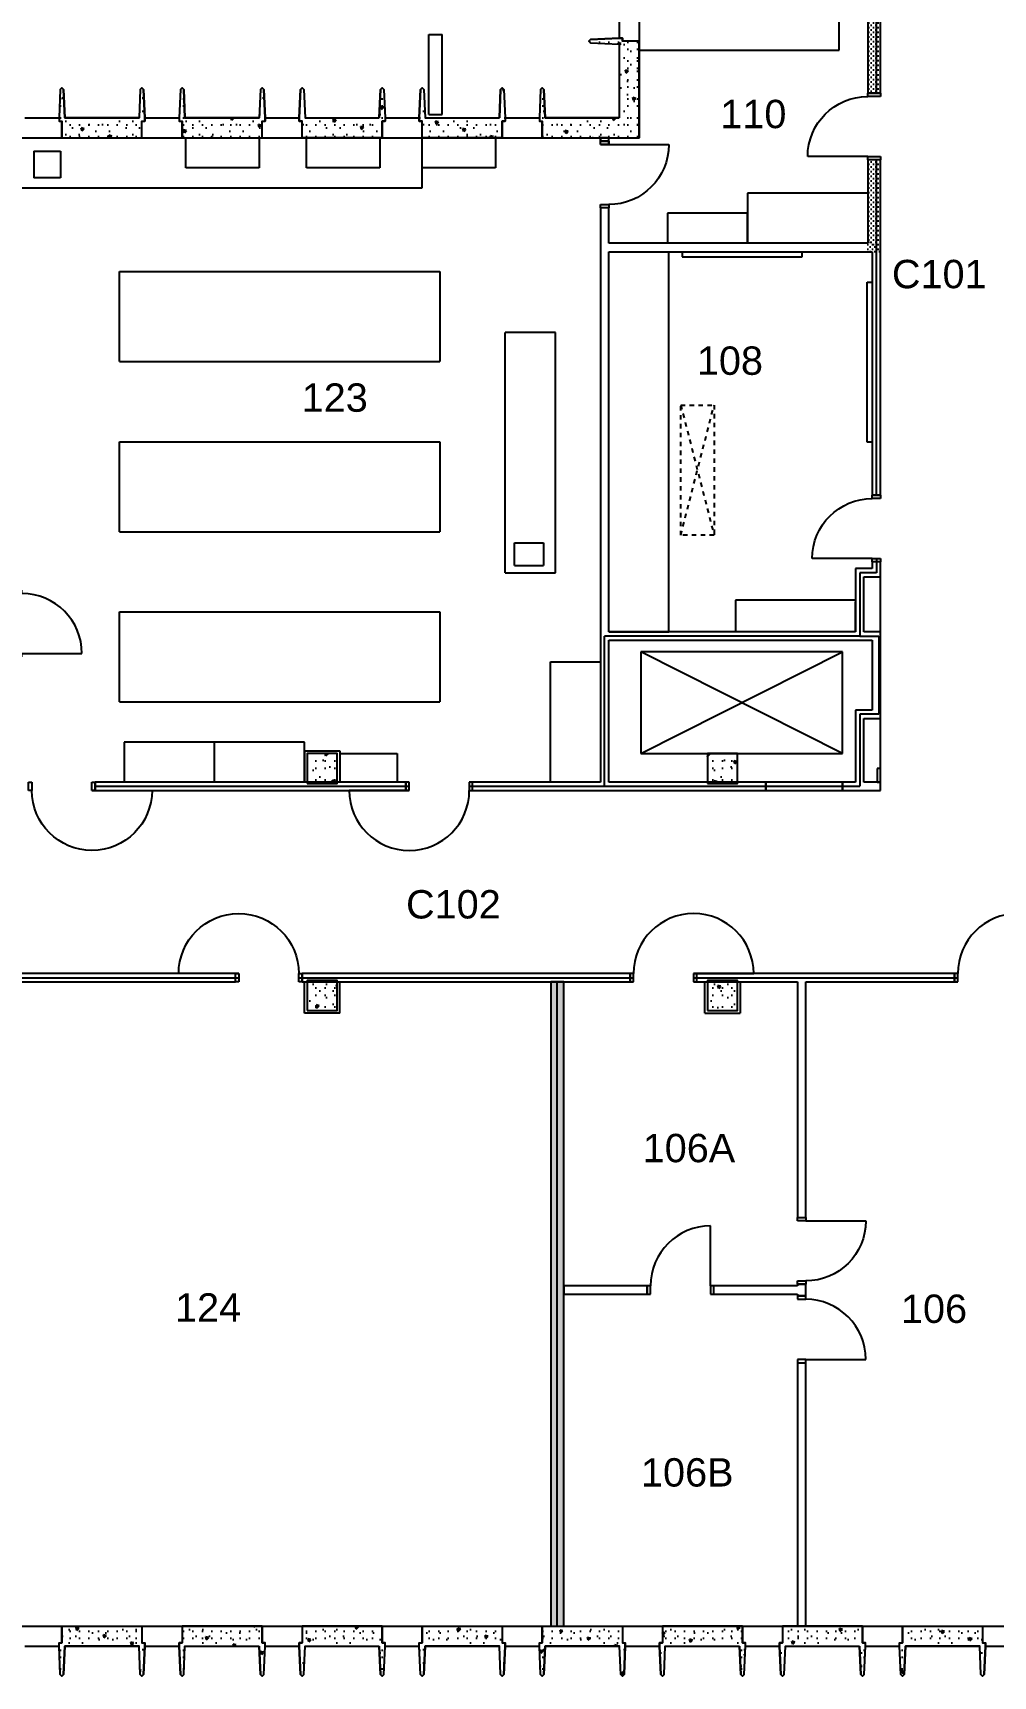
# Model space of a CAD drawing. Header units: inches. Extents: x 266 to 2008, y 299 to 1857.
# Drawn here: x 862 to 1438, y 299 to 1284 of the extents above; entities that cross this region are included whole.
import ezdxf

# ---------------------------------------------------------------- set-up
doc = ezdxf.new("R2010")
doc.units = ezdxf.units.IN
doc.header["$MEASUREMENT"] = 0
doc.linetypes.add('HIDDEN', pattern=[5.333333, 2.666667, -2.666667])
for name, color, linetype in [('A-DOOR', 4, 'Continuous'), ('A-EQPM', 4, 'Continuous'), ('A-PFLR-NOTE', 3, 'Continuous'), ('A-ROOF-OTLN', 6, 'Continuous'), ('A-WALL', 5, 'Continuous'), ('A-WALL-PATT', 1, 'Continuous'), ('S-COLS', 6, 'Continuous')]:
    doc.layers.add(name, color=color, linetype=linetype)
doc.styles.get("Standard").update_dxf_attribs({"font": 'ARIAL.TTF'})
doc.linetypes.add('1 HR RATED', pattern='A,0,[2,PS-11.Shx,S=0.091429,R=0,X=0,Y=0],-14.4,0', length=14.4)
doc.linetypes.add('2 HR RATED', pattern='A,0,[1,PS-11.Shx,S=0.091429,R=0,X=0,Y=0],-14.4,0', length=14.4)
pattern_1 = [(45, (0, 0), (-20.8303, 20.8303), [1.84252, -15.16535]), (45, (-4.402, 16.428), (-20.8303, 20.8303), [1.84252, -15.16535]), (105, (0, 0), (28.45473, 7.6244), [1.84252, -15.16535]), (105, (12.026, 12.026), (28.45473, 7.6244), [1.84252, -15.16535]), (165, (1.303, 1.303), (7.6244, 28.45473), [1.84252, -15.16535]), (165, (13.33, 13.33), (7.6244, 28.45473), [1.84252, -15.16535]), (45, (-2.0044, 2.0044), (-4.008794, 4.008794), [0, -5.669291, 0, -8.503937]), (90, (-3e-16, 4.009), (-5.669291, 0), [0, -4.251969, 0, -7.086614])]
pattern_2 = [(45, (0, 0), (-1.4142136, 1.4142136), [0, -2])]

# ---------------------------------------------------------------- blocks, each defined once
blk = doc.blocks.new('D1 Metal_35')
at = {"color": 0, "linetype": 'ByBlock'}
for p, q in [((18, 0), (18, 36)), ((-18, 0), (-20, 0)), ((-20, 0), (-20, -5)), ((-18, -5), (-18, 0)), ((20, 0), (18, 0)), ((18, 0), (18, -5)), ((20, -5), (20, 0)), ((-20, -5), (-18, -5)), ((18, -5), (20, -5))]:
    blk.add_line(p, q, dxfattribs=at)
blk.add_arc((18, 0), 36, 90, 180, dxfattribs=at)
blk = doc.blocks.new('D1 Metal_337')
at = {"color": 0, "linetype": 'ByBlock'}
for p, q in [((18, 0), (18, 36)), ((-18, 0), (-20, 0)), ((-20, 0), (-20, -5)), ((-18, -5), (-18, 0)), ((20, 0), (18, 0)), ((18, 0), (18, -5)), ((20, -5), (20, 0)), ((-20, -5), (-18, -5)), ((18, -5), (20, -5))]:
    blk.add_line(p, q, dxfattribs=at)
blk.add_arc((18, 0), 36, 90, 180, dxfattribs=at)
blk = doc.blocks.new('D1 Metal_3')
at = {"color": 0, "linetype": 'ByBlock'}
for p, q in [((-18, 0), (-20, 0)), ((-20, 0), (-20, -5)), ((-18, -5), (-18, 0)), ((20, 0), (18, 0)), ((18, 0), (18, -5)), ((18, 0), (54, 0)), ((20, -5), (20, 0)), ((-20, -5), (-18, -5)), ((18, -5), (20, -5))]:
    blk.add_line(p, q, dxfattribs=at)
blk.add_arc((18, 0), 36, 0, 180, dxfattribs=at)
blk = doc.blocks.new('D1 Metal_21')
at = {"color": 0, "linetype": 'ByBlock'}
for p, q in [((-18, 0), (-20, 0)), ((-20, 0), (-20, -5)), ((-18, -5), (-18, 0)), ((20, 0), (18, 0)), ((18, 0), (18, -5)), ((18, 0), (54, 0)), ((20, -5), (20, 0)), ((-20, -5), (-18, -5)), ((18, -5), (20, -5))]:
    blk.add_line(p, q, dxfattribs=at)
blk.add_arc((18, 0), 36, 0, 180, dxfattribs=at)
blk = doc.blocks.new('D1 Metal_22')
at = {"color": 0, "linetype": 'ByBlock'}
for p, q in [((-18, 0), (-20, 0)), ((-20, 0), (-20, -5)), ((-18, -5), (-18, 0)), ((20, 0), (18, 0)), ((18, 0), (18, -5)), ((18, 0), (54, 0)), ((20, -5), (20, 0)), ((-20, -5), (-18, -5)), ((18, -5), (20, -5))]:
    blk.add_line(p, q, dxfattribs=at)
blk.add_arc((18, 0), 36, 0, 180, dxfattribs=at)
blk = doc.blocks.new('D1 Metal_13')
at = {"color": 0, "linetype": 'ByBlock'}
for p, q in [((18, 0), (18, 36)), ((-18, 0), (-20, 0)), ((-20, 0), (-20, -5)), ((-18, -5), (-18, 0)), ((20, 0), (18, 0)), ((18, 0), (18, -5)), ((20, -5), (20, 0)), ((-20, -5), (-18, -5)), ((18, -5), (20, -5))]:
    blk.add_line(p, q, dxfattribs=at)
blk.add_arc((18, 0), 36, 90, 180, dxfattribs=at)
blk = doc.blocks.new('D1 Metal_30')
at = {"color": 0, "linetype": 'ByBlock'}
for p, q in [((18, 0), (18, 36)), ((-18, 0), (-20, 0)), ((-20, 0), (-20, -7.75)), ((-18, -7.75), (-18, 0)), ((20, 0), (18, 0)), ((18, 0), (18, -7.75)), ((20, -7.75), (20, 0)), ((-20, -7.75), (-18, -7.75)), ((18, -7.75), (20, -7.75))]:
    blk.add_line(p, q, dxfattribs=at)
blk.add_arc((18, 0), 36, 90, 180, dxfattribs=at)
blk = doc.blocks.new('D1 Metal_45')
at = {"color": 0, "linetype": 'ByBlock'}
for p, q in [((18, 0), (18, 36)), ((-18, 0), (-20, 0)), ((-20, 0), (-20, -5)), ((-18, -5), (-18, 0)), ((20, 0), (18, 0)), ((18, 0), (18, -5)), ((20, -5), (20, 0)), ((-20, -5), (-18, -5)), ((18, -5), (20, -5))]:
    blk.add_line(p, q, dxfattribs=at)
blk.add_arc((18, 0), 36, 90, 180, dxfattribs=at)
blk = doc.blocks.new('D1 Metal_198')
at = {"color": 0, "linetype": 'ByBlock'}
for p, q in [((18, 0), (18, 36)), ((-18, 0), (-20, 0)), ((-20, 0), (-20, -5)), ((-18, -5), (-18, 0)), ((20, 0), (18, 0)), ((18, 0), (18, -5)), ((20, -5), (20, 0)), ((-20, -5), (-18, -5)), ((18, -5), (20, -5))]:
    blk.add_line(p, q, dxfattribs=at)
blk.add_arc((18, 0), 36, 90, 180, dxfattribs=at)
blk = doc.blocks.new('D1 Metal_202')
at = {"color": 0, "linetype": 'ByBlock'}
for p, q in [((18, 0), (18, 36)), ((-18, 0), (-20, 0)), ((-20, 0), (-20, -5)), ((-18, -5), (-18, 0)), ((20, 0), (18, 0)), ((18, 0), (18, -5)), ((20, -5), (20, 0)), ((-20, -5), (-18, -5)), ((18, -5), (20, -5))]:
    blk.add_line(p, q, dxfattribs=at)
blk.add_arc((18, 0), 36, 90, 180, dxfattribs=at)
blk = doc.blocks.new('D1 Metal_197')
at = {"color": 0, "linetype": 'ByBlock'}
for p, q in [((18, 0), (18, 36)), ((-18, 0), (-20, 0)), ((-20, 0), (-20, -5)), ((-18, -5), (-18, 0)), ((20, 0), (18, 0)), ((18, 0), (18, -5)), ((20, -5), (20, 0)), ((-20, -5), (-18, -5)), ((18, -5), (20, -5))]:
    blk.add_line(p, q, dxfattribs=at)
blk.add_arc((18, 0), 36, 90, 180, dxfattribs=at)
blk = doc.blocks.new('D1 Metal_200')
at = {"color": 0, "linetype": 'ByBlock'}
for p, q in [((-18, 0), (-20, 0)), ((-20, 0), (-20, -5)), ((-18, -5), (-18, 0)), ((20, 0), (18, 0)), ((18, 0), (18, -5)), ((18, 0), (54, 0)), ((20, -5), (20, 0)), ((-20, -5), (-18, -5)), ((18, -5), (20, -5))]:
    blk.add_line(p, q, dxfattribs=at)
blk.add_arc((18, 0), 36, 0, 180, dxfattribs=at)

msp = doc.modelspace()

# ---------------------------------------------------------------- hatches: boundary and pattern name
at = {"layer": 'A-WALL-PATT'}
h = msp.add_hatch(dxfattribs=at)
h.set_pattern_fill('45_', color=256, style=0, pattern_type=2)
h.set_pattern_definition(pattern_2)
h.paths.add_polyline_path([(1362.71, 1247.56), (1370.46, 1247.56), (1370.46, 1308.4), (1362.71, 1303.4)], flags=0)
h = msp.add_hatch(dxfattribs=at)
h.set_pattern_fill('LIGHTWEIGHT_CONCRETE', color=256, style=0, pattern_type=2)
h.set_pattern_definition(pattern_1)
h.paths.add_polyline_path([(1213.59, 1232.78), (1169.34, 1232.78), (1168.59, 1249.78), (1167.59, 1250.78), (1166.59, 1249.78), (1165.84, 1232.78), (1165.84, 1230.78), (1167.59, 1230.78), (1167.59, 1220.78), (1225.59, 1220.78), (1225.59, 1278.78), (1215.59, 1278.78), (1215.59, 1280.53), (1213.59, 1280.53), (1196.59, 1279.78), (1195.59, 1278.78), (1196.59, 1277.78), (1213.59, 1277.03)])
h = msp.add_hatch(dxfattribs=at)
h.set_pattern_fill('LIGHTWEIGHT_CONCRETE', color=256, style=0, pattern_type=2)
h.set_pattern_definition(pattern_1)
h.paths.add_polyline_path([(927.59, 1220.78), (927.59, 1230.78), (929.34, 1230.78), (929.34, 1232.78), (928.59, 1249.78), (927.59, 1250.78), (926.59, 1249.78), (925.84, 1232.78), (881.34, 1232.78), (880.59, 1249.78), (879.59, 1250.78), (878.59, 1249.78), (877.84, 1232.78), (877.84, 1230.78), (879.59, 1230.78), (879.59, 1220.78)])
h = msp.add_hatch(dxfattribs=at)
h.set_pattern_fill('LIGHTWEIGHT_CONCRETE', color=256, style=0, pattern_type=2)
h.set_pattern_definition(pattern_1)
h.paths.add_polyline_path([(999.59, 1220.78), (999.59, 1230.78), (1001.34, 1230.78), (1001.34, 1232.78), (1000.59, 1249.78), (999.59, 1250.78), (998.59, 1249.78), (997.84, 1232.78), (953.34, 1232.78), (952.59, 1249.78), (951.59, 1250.78), (950.59, 1249.78), (949.84, 1232.78), (949.84, 1230.78), (951.59, 1230.78), (951.59, 1220.78)])
h = msp.add_hatch(dxfattribs=at)
h.set_pattern_fill('LIGHTWEIGHT_CONCRETE', color=256, style=0, pattern_type=2)
h.set_pattern_definition(pattern_1)
h.paths.add_polyline_path([(1069.84, 1232.78), (1070.59, 1249.78), (1071.59, 1250.78), (1072.59, 1249.78), (1073.34, 1232.78), (1073.34, 1230.78), (1071.59, 1230.78), (1071.59, 1220.78), (1023.59, 1220.78), (1023.59, 1230.78), (1021.84, 1230.78), (1021.84, 1232.78), (1022.59, 1249.78), (1023.59, 1250.78), (1024.59, 1249.78), (1025.34, 1232.78)])
h = msp.add_hatch(dxfattribs=at)
h.set_pattern_fill('LIGHTWEIGHT_CONCRETE', color=256, style=0, pattern_type=2)
h.set_pattern_definition(pattern_1)
h.paths.add_polyline_path([(1141.84, 1232.78), (1142.59, 1249.78), (1143.59, 1250.78), (1144.59, 1249.78), (1145.34, 1232.78), (1145.34, 1230.78), (1143.59, 1230.78), (1143.59, 1220.78), (1095.59, 1220.78), (1095.59, 1230.78), (1093.84, 1230.78), (1093.84, 1232.78), (1094.59, 1249.78), (1095.59, 1250.78), (1096.59, 1249.78), (1097.34, 1232.78)])
h = msp.add_hatch(dxfattribs=at)
h.set_pattern_fill('45_', color=256, style=0, pattern_type=2)
h.set_pattern_definition(pattern_2)
h.paths.add_polyline_path([(1362.71, 1157.56), (1370.46, 1152.56), (1370.46, 1207.56), (1362.71, 1207.56)], flags=0)
h = msp.add_hatch(dxfattribs=at)
h.set_pattern_fill('45_', color=256, style=0, pattern_type=2)
h.set_pattern_definition([(45, (1362.7132, 1159.6672), (-1.4142, 1.4142), [0, -2])])
h.paths.add_polyline_path([(1362.71, 1159.67), (1362.71, 1152.56), (1370.46, 1152.56)], flags=0)
h = msp.add_hatch(dxfattribs=at)
h.set_pattern_fill('LIGHTWEIGHT_CONCRETE', color=256, style=0, pattern_type=2)
h.set_pattern_definition(pattern_1)
h.paths.add_polyline_path([(1026.59, 833.78), (1044.59, 833.78), (1044.59, 851.78), (1026.59, 851.78)], flags=0)
h = msp.add_hatch(dxfattribs=at)
h.set_pattern_fill('LIGHTWEIGHT_CONCRETE', color=256, style=0, pattern_type=2)
h.set_pattern_definition(pattern_1)
h.paths.add_polyline_path([(1266.59, 833.78), (1284.59, 833.78), (1284.59, 851.78), (1266.59, 851.78)], flags=0)
h = msp.add_hatch(dxfattribs=at)
h.set_pattern_fill('LIGHTWEIGHT_CONCRETE', color=256, style=0, pattern_type=2)
h.set_pattern_definition(pattern_1)
h.paths.add_polyline_path([(1026.59, 697.78), (1044.59, 697.78), (1044.59, 715.78), (1026.59, 715.78)], flags=0)
h = msp.add_hatch(dxfattribs=at)
h.set_pattern_fill('45_', color=256, style=0, pattern_type=2)
h.set_pattern_definition(pattern_2)
h.paths.add_polyline_path([(1172.71, 714.9), (1172.71, 328.78), (1180.46, 328.78), (1180.46, 714.9)], flags=0)
h = msp.add_hatch(dxfattribs=at)
h.set_pattern_fill('LIGHTWEIGHT_CONCRETE', color=256, style=0, pattern_type=2)
h.set_pattern_definition(pattern_1)
h.paths.add_polyline_path([(1266.59, 697.78), (1284.59, 697.78), (1284.59, 715.78), (1266.59, 715.78)], flags=0)
h = msp.add_hatch(dxfattribs=at)
h.set_pattern_fill('LIGHTWEIGHT_CONCRETE', color=256, style=0, pattern_type=2)
h.set_pattern_definition(pattern_1)
h.paths.add_polyline_path([(927.59, 328.78), (927.59, 318.78), (929.34, 318.78), (929.34, 316.78), (928.59, 299.78), (927.59, 298.78), (926.59, 299.78), (925.84, 316.78), (881.34, 316.78), (880.59, 299.78), (879.59, 298.78), (878.59, 299.78), (877.84, 316.78), (877.84, 318.78), (879.59, 318.78), (879.59, 328.78)])
h = msp.add_hatch(dxfattribs=at)
h.set_pattern_fill('LIGHTWEIGHT_CONCRETE', color=256, style=0, pattern_type=2)
h.set_pattern_definition(pattern_1)
h.paths.add_polyline_path([(997.84, 316.78), (998.59, 299.78), (999.59, 298.78), (1000.59, 299.78), (1001.34, 316.78), (1001.34, 318.78), (999.59, 318.78), (999.59, 328.78), (951.59, 328.78), (951.59, 318.78), (949.84, 318.78), (949.84, 316.78), (950.59, 299.78), (951.59, 298.78), (952.59, 299.78), (953.34, 316.78)])
h = msp.add_hatch(dxfattribs=at)
h.set_pattern_fill('LIGHTWEIGHT_CONCRETE', color=256, style=0, pattern_type=2)
h.set_pattern_definition(pattern_1)
h.paths.add_polyline_path([(1069.84, 316.78), (1070.59, 299.78), (1071.59, 298.78), (1072.59, 299.78), (1073.34, 316.78), (1073.34, 318.78), (1071.59, 318.78), (1071.59, 328.78), (1023.59, 328.78), (1023.59, 318.78), (1021.84, 318.78), (1021.84, 316.78), (1022.59, 299.78), (1023.59, 298.78), (1024.59, 299.78), (1025.34, 316.78)])
h = msp.add_hatch(dxfattribs=at)
h.set_pattern_fill('LIGHTWEIGHT_CONCRETE', color=256, style=0, pattern_type=2)
h.set_pattern_definition(pattern_1)
h.paths.add_polyline_path([(1143.59, 328.78), (1143.59, 318.78), (1145.34, 318.78), (1145.34, 316.78), (1144.59, 299.78), (1143.59, 298.78), (1142.59, 299.78), (1141.84, 316.78), (1097.34, 316.78), (1096.59, 299.78), (1095.59, 298.78), (1094.59, 299.78), (1093.84, 316.78), (1093.84, 318.78), (1095.59, 318.78), (1095.59, 328.78)])
h = msp.add_hatch(dxfattribs=at)
h.set_pattern_fill('LIGHTWEIGHT_CONCRETE', color=256, style=0, pattern_type=2)
h.set_pattern_definition(pattern_1)
h.paths.add_polyline_path([(1215.59, 328.78), (1215.59, 318.78), (1217.34, 318.78), (1217.34, 316.78), (1216.59, 299.78), (1215.59, 298.78), (1214.59, 299.78), (1213.84, 316.78), (1169.34, 316.78), (1168.59, 299.78), (1167.59, 298.78), (1166.59, 299.78), (1165.84, 316.78), (1165.84, 318.78), (1167.59, 318.78), (1167.59, 328.78)])
h = msp.add_hatch(dxfattribs=at)
h.set_pattern_fill('LIGHTWEIGHT_CONCRETE', color=256, style=0, pattern_type=2)
h.set_pattern_definition(pattern_1)
h.paths.add_polyline_path([(1285.84, 316.78), (1286.59, 299.78), (1287.59, 298.78), (1288.59, 299.78), (1289.34, 316.78), (1289.34, 318.78), (1287.59, 318.78), (1287.59, 328.78), (1239.59, 328.78), (1239.59, 318.78), (1237.84, 318.78), (1237.84, 316.78), (1238.59, 299.78), (1239.59, 298.78), (1240.59, 299.78), (1241.34, 316.78)])
h = msp.add_hatch(dxfattribs=at)
h.set_pattern_fill('LIGHTWEIGHT_CONCRETE', color=256, style=0, pattern_type=2)
h.set_pattern_definition(pattern_1)
h.paths.add_polyline_path([(1357.84, 316.78), (1358.59, 299.78), (1359.59, 298.78), (1360.59, 299.78), (1361.34, 316.78), (1361.34, 318.78), (1359.59, 318.78), (1359.59, 328.78), (1325.51, 328.78), (1325.51, 328.68), (1320.51, 328.68), (1320.51, 328.78), (1311.59, 328.78), (1311.59, 318.78), (1309.84, 318.78), (1309.84, 316.78), (1310.59, 299.78), (1311.59, 298.78), (1312.59, 299.78), (1313.34, 316.78)])
h = msp.add_hatch(dxfattribs=at)
h.set_pattern_fill('LIGHTWEIGHT_CONCRETE', color=256, style=0, pattern_type=2)
h.set_pattern_definition(pattern_1)
h.paths.add_polyline_path([(1431.59, 328.78), (1431.59, 318.78), (1433.34, 318.78), (1433.34, 316.78), (1432.59, 299.78), (1431.59, 298.78), (1430.59, 299.78), (1429.84, 316.78), (1385.34, 316.78), (1384.59, 299.78), (1383.59, 298.78), (1382.59, 299.78), (1381.84, 316.78), (1381.84, 318.78), (1383.59, 318.78), (1383.59, 328.78)])

# ---------------------------------------------------------------- linework, layer by layer
at = {"layer": 'A-DOOR', "linetype": 'Continuous'}
msp.add_line((1260.34, 714.9), (1260.34, 719.9), dxfattribs=at)
at = {"layer": 'A-EQPM', "linetype": 'Continuous'}
for p, q in [((1345.59, 1273.4), (1345.59, 1303.4)), ((1225.59, 1273.4), (1345.59, 1273.4)), ((862.72, 1212.83), (878.68, 1212.83)), ((862.72, 1212.83), (862.72, 1196.88)), ((878.68, 1212.83), (878.68, 1196.88)), ((953.97, 1202.78), (953.97, 1220.78)), ((997.84, 1220.78), (997.84, 1202.78)), ((1026.26, 1202.78), (1026.26, 1220.78)), ((1070.14, 1220.78), (1070.14, 1202.78)), ((1095.59, 1190.78), (1095.59, 1220.78)), ((1139.47, 1220.78), (1139.47, 1202.78)), ((997.84, 1202.78), (953.97, 1202.78)), ((1070.14, 1202.78), (1026.26, 1202.78)), ((1139.47, 1202.78), (1095.59, 1202.78)), ((878.68, 1196.88), (862.72, 1196.88)), ((855.59, 1190.78), (1095.59, 1190.78)), ((1290.71, 1187.56), (1290.71, 1157.56)), ((1362.71, 1187.56), (1290.71, 1187.56)), ((1290.71, 1175.56), (1242.71, 1175.56)), ((1242.71, 1175.56), (1242.71, 1157.56)), ((1290.71, 1157.56), (1290.71, 1175.56)), ((1243.46, 924.65), (1243.46, 1152.56)), ((1251.43, 1152.56), (1251.43, 1149.56)), ((1323.43, 1149.56), (1323.43, 1152.56)), ((1251.43, 1149.56), (1323.43, 1149.56)), ((914.08, 1086.65), (914.08, 1140.65)), ((914.08, 1140.65), (1106.08, 1140.65)), ((1106.08, 1140.65), (1106.08, 1086.65)), ((1362.46, 1038.32), (1362.46, 1134.32)), ((1362.46, 1134.32), (1365.46, 1134.32)), ((1175.43, 1104.04), (1145.43, 1104.04)), ((1145.43, 960.04), (1145.43, 1104.04)), ((1175.43, 960.04), (1175.43, 1104.04)), ((914.08, 1086.65), (1106.08, 1086.65)), ((914.08, 984.65), (914.08, 1038.65)), ((914.08, 1038.65), (1106.08, 1038.65)), ((1106.08, 1038.65), (1106.08, 984.65)), ((1365.46, 1038.32), (1362.46, 1038.32)), ((914.08, 984.65), (1106.08, 984.65)), ((1150.92, 964.53), (1150.92, 977.99)), ((1150.92, 977.99), (1168.37, 977.99)), ((1168.37, 977.99), (1168.37, 964.53)), ((1145.43, 960.04), (1175.43, 960.04)), ((1150.92, 964.53), (1168.37, 964.53)), ((914.08, 882.65), (914.08, 936.65)), ((914.08, 936.65), (1106.08, 936.65)), ((1106.08, 936.65), (1106.08, 882.65)), ((1355.46, 943.65), (1283.46, 943.65)), ((1283.46, 943.65), (1283.46, 924.65)), ((1355.46, 924.65), (1355.46, 942.65)), ((1207.46, 924.65), (1243.46, 924.65)), ((1172.46, 834.65), (1172.46, 906.65)), ((1172.46, 906.65), (1202.46, 906.65)), ((914.08, 882.65), (1106.08, 882.65)), ((1024.96, 858.65), (916.96, 858.65)), ((916.96, 858.65), (916.96, 834.65)), ((970.96, 858.65), (970.96, 834.65)), ((1024.96, 834.65), (1024.96, 858.65)), ((1046.21, 851.78), (1080.59, 851.78)), ((1080.59, 851.78), (1080.59, 834.65))]:
    msp.add_line(p, q, dxfattribs=at)
at = {"layer": 'A-ROOF-OTLN', "linetype": 'Continuous'}
for p, q in [((1370.46, 924.65), (1370.46, 957.65)), ((1370.46, 842.78), (1370.46, 872.78))]:
    msp.add_line(p, q, dxfattribs=at)
at = {"layer": 'A-WALL', "linetype": 'Continuous'}
for p, q in [((1213.59, 1301.03), (1213.59, 1280.53)), ((1225.59, 1302.78), (1225.59, 1278.78)), ((1362.71, 1303.4), (1362.71, 1247.56)), ((1370.46, 1247.56), (1370.46, 1308.4)), ((1099.59, 1282.78), (1107.59, 1282.78)), ((1099.59, 1234.78), (1099.59, 1282.78)), ((1107.59, 1234.78), (1107.59, 1282.78)), ((1196.59, 1279.78), (1213.59, 1280.53)), ((1213.59, 1280.53), (1215.59, 1280.53)), ((1215.59, 1280.53), (1215.59, 1278.78)), ((1195.59, 1278.78), (1196.59, 1279.78)), ((1195.59, 1278.78), (1196.59, 1277.78)), ((1196.59, 1277.78), (1213.59, 1277.03)), ((1213.59, 1277.03), (1213.59, 1232.78)), ((1225.59, 1278.78), (1215.59, 1278.78)), ((1225.59, 1278.78), (1225.59, 1220.78)), ((878.59, 1249.78), (877.84, 1232.78)), ((879.59, 1250.78), (878.59, 1249.78)), ((879.59, 1250.78), (880.59, 1249.78)), ((880.59, 1249.78), (881.34, 1232.78)), ((926.59, 1249.78), (925.84, 1232.78)), ((927.59, 1250.78), (926.59, 1249.78)), ((927.59, 1250.78), (928.59, 1249.78)), ((928.59, 1249.78), (929.34, 1232.78)), ((950.59, 1249.78), (949.84, 1232.78)), ((951.59, 1250.78), (950.59, 1249.78)), ((951.59, 1250.78), (952.59, 1249.78)), ((952.59, 1249.78), (953.34, 1232.78)), ((998.59, 1249.78), (997.84, 1232.78)), ((999.59, 1250.78), (998.59, 1249.78)), ((999.59, 1250.78), (1000.59, 1249.78)), ((1000.59, 1249.78), (1001.34, 1232.78)), ((1022.59, 1249.78), (1021.84, 1232.78)), ((1023.59, 1250.78), (1022.59, 1249.78)), ((1023.59, 1250.78), (1024.59, 1249.78)), ((1024.59, 1249.78), (1025.34, 1232.78)), ((1070.59, 1249.78), (1069.84, 1232.78)), ((1071.59, 1250.78), (1070.59, 1249.78)), ((1071.59, 1250.78), (1072.59, 1249.78)), ((1072.59, 1249.78), (1073.34, 1232.78)), ((1094.59, 1249.78), (1093.84, 1232.78)), ((1095.59, 1250.78), (1094.59, 1249.78)), ((1095.59, 1250.78), (1096.59, 1249.78)), ((1096.59, 1249.78), (1097.34, 1232.78)), ((1142.59, 1249.78), (1141.84, 1232.78)), ((1143.59, 1250.78), (1142.59, 1249.78)), ((1143.59, 1250.78), (1144.59, 1249.78)), ((1144.59, 1249.78), (1145.34, 1232.78)), ((1166.59, 1249.78), (1165.84, 1232.78)), ((1167.59, 1250.78), (1166.59, 1249.78)), ((1167.59, 1250.78), (1168.59, 1249.78)), ((1168.59, 1249.78), (1169.34, 1232.78)), ((1370.46, 1247.56), (1362.71, 1247.56)), ((857.34, 1232.78), (877.84, 1232.78)), ((877.84, 1232.78), (877.84, 1230.78)), ((881.34, 1232.78), (925.84, 1232.78)), ((929.34, 1232.78), (929.34, 1230.78)), ((929.34, 1232.78), (949.84, 1232.78)), ((949.84, 1232.78), (949.84, 1230.78)), ((953.34, 1232.78), (997.84, 1232.78)), ((1001.34, 1232.78), (1001.34, 1230.78)), ((1001.34, 1232.78), (1021.84, 1232.78)), ((1021.84, 1232.78), (1021.84, 1230.78)), ((1025.34, 1232.78), (1069.84, 1232.78)), ((1073.34, 1232.78), (1073.34, 1230.78)), ((1073.34, 1232.78), (1093.84, 1232.78)), ((1093.84, 1232.78), (1093.84, 1230.78)), ((1097.34, 1232.78), (1141.84, 1232.78)), ((1099.59, 1234.78), (1107.59, 1234.78)), ((1145.34, 1232.78), (1145.34, 1230.78)), ((1145.34, 1232.78), (1165.84, 1232.78)), ((1165.84, 1232.78), (1165.84, 1230.78)), ((1169.34, 1232.78), (1213.59, 1232.78)), ((877.84, 1230.78), (879.59, 1230.78)), ((879.59, 1220.78), (879.59, 1230.78)), ((927.59, 1230.78), (929.34, 1230.78)), ((927.59, 1220.78), (927.59, 1230.78)), ((949.84, 1230.78), (951.59, 1230.78)), ((951.59, 1220.78), (951.59, 1230.78)), ((999.59, 1230.78), (1001.34, 1230.78)), ((999.59, 1220.78), (999.59, 1230.78)), ((1021.84, 1230.78), (1023.59, 1230.78)), ((1023.59, 1220.78), (1023.59, 1230.78)), ((1071.59, 1230.78), (1073.34, 1230.78)), ((1071.59, 1220.78), (1071.59, 1230.78)), ((1093.84, 1230.78), (1095.59, 1230.78)), ((1095.59, 1220.78), (1095.59, 1230.78)), ((1143.59, 1230.78), (1145.34, 1230.78)), ((1143.59, 1220.78), (1143.59, 1230.78)), ((1165.84, 1230.78), (1167.59, 1230.78)), ((1167.59, 1220.78), (1167.59, 1230.78)), ((855.59, 1220.78), (879.59, 1220.78)), ((879.59, 1220.78), (927.59, 1220.78)), ((927.59, 1220.78), (951.59, 1220.78)), ((951.59, 1220.78), (999.59, 1220.78)), ((999.59, 1220.78), (1023.59, 1220.78)), ((1023.59, 1220.78), (1071.59, 1220.78)), ((1071.59, 1220.78), (1095.59, 1220.78)), ((1095.59, 1220.78), (1143.59, 1220.78)), ((1143.59, 1220.78), (1167.59, 1220.78)), ((1167.59, 1220.78), (1225.59, 1220.78)), ((1202.46, 1216.78), (1202.46, 1220.78)), ((1207.46, 1220.78), (1202.46, 1220.78)), ((1202.46, 1220.78), (1202.46, 1218.78)), ((1207.46, 1218.78), (1202.46, 1218.78)), ((1202.46, 1216.78), (1209.4, 1216.78)), ((1207.46, 1216.78), (1207.46, 1220.78)), ((1207.46, 1218.78), (1207.46, 1220.78)), ((1370.46, 1207.56), (1362.71, 1207.56)), ((1362.71, 1207.56), (1362.71, 1157.56)), ((1370.46, 1152.56), (1370.46, 1207.56)), ((1207.46, 1178.78), (1202.46, 1178.78)), ((1202.46, 1178.78), (1202.46, 834.65)), ((1207.46, 1157.56), (1207.46, 1178.78)), ((1362.71, 1157.56), (1207.46, 1157.56)), ((1207.46, 924.65), (1207.46, 1152.56)), ((1207.46, 1152.56), (1365.46, 1152.56)), ((1365.46, 1152.56), (1365.46, 1006.65)), ((1370.46, 1006.65), (1370.46, 1152.56)), ((1370.46, 1006.65), (1365.46, 1006.65)), ((1370.46, 966.65), (1365.46, 966.65)), ((1365.46, 966.65), (1365.46, 962.65)), ((1370.46, 957.65), (1370.46, 966.65)), ((1355.46, 962.65), (1355.46, 924.65)), ((1365.46, 962.65), (1355.46, 962.65)), ((1360.46, 924.65), (1360.46, 957.65)), ((1360.46, 957.65), (1370.46, 957.65)), ((1355.46, 924.65), (1207.46, 924.65)), ((1207.46, 919.65), (1365.46, 919.65)), ((1207.46, 834.65), (1207.46, 919.65)), ((1370.46, 924.65), (1360.46, 924.65)), ((1365.46, 919.65), (1365.46, 877.78)), ((1370.46, 872.78), (1370.46, 924.65)), ((1226.59, 851.78), (1347.59, 912.78)), ((1347.59, 851.78), (1226.59, 912.78)), ((1347.59, 912.78), (1226.59, 912.78)), ((1226.59, 912.78), (1226.59, 851.78)), ((1347.59, 851.78), (1347.59, 912.78)), ((1355.46, 877.78), (1355.46, 834.65)), ((1365.46, 877.78), (1355.46, 877.78)), ((1360.46, 834.65), (1360.46, 872.78)), ((1360.46, 872.78), (1370.46, 872.78)), ((1024.96, 853.4), (1024.96, 834.65)), ((1024.96, 853.4), (1046.21, 853.4)), ((1046.21, 853.4), (1046.21, 834.65)), ((1226.59, 851.78), (1347.59, 851.78)), ((1368.46, 842.78), (1368.46, 834.65)), ((1370.46, 842.78), (1368.46, 842.78)), ((1370.46, 834.65), (1370.46, 842.78)), ((899.59, 829.65), (899.59, 834.65)), ((1085.84, 834.65), (899.59, 834.65)), ((899.59, 829.65), (1085.84, 829.65)), ((1085.84, 829.65), (1085.84, 834.65)), ((1125.84, 829.65), (1125.84, 834.65)), ((1202.46, 834.65), (1125.84, 834.65)), ((1125.84, 829.65), (1301.59, 829.65)), ((1301.59, 834.65), (1207.46, 834.65)), ((1301.59, 829.65), (1301.59, 834.65)), ((1347.59, 834.65), (1301.59, 834.65)), ((1301.59, 834.65), (1301.59, 829.65)), ((1301.59, 829.65), (1347.59, 829.65)), ((1347.59, 829.65), (1347.59, 834.65)), ((1355.46, 834.65), (1347.59, 834.65)), ((1347.59, 834.65), (1347.59, 829.65)), ((1347.59, 829.65), (1370.46, 829.65)), ((1370.46, 834.65), (1360.46, 834.65)), ((1368.46, 834.65), (1370.46, 834.65)), ((1370.46, 829.65), (1370.46, 834.65)), ((983.59, 719.9), (847.59, 719.9)), ((983.59, 714.9), (983.59, 719.9)), ((1023.59, 714.9), (1023.59, 719.9)), ((1220.34, 719.9), (1023.59, 719.9)), ((1220.34, 714.9), (1220.34, 719.9)), ((1260.34, 714.9), (1260.34, 719.9)), ((1414.71, 719.9), (1260.34, 719.9)), ((1414.71, 714.9), (1414.71, 719.9)), ((847.59, 714.9), (983.59, 714.9)), ((1023.59, 714.9), (1220.34, 714.9)), ((1024.96, 696.15), (1024.96, 714.9)), ((1046.28, 696.15), (1046.28, 714.9)), ((1172.71, 714.9), (1172.71, 328.78)), ((1180.46, 714.9), (1172.71, 714.9)), ((1180.46, 328.78), (1180.46, 714.9)), ((1260.34, 714.9), (1320.51, 714.9)), ((1264.96, 696.15), (1264.96, 714.9)), ((1286.21, 714.9), (1286.21, 696.15)), ((1320.51, 714.9), (1320.51, 573.65)), ((1325.51, 714.9), (1414.71, 714.9)), ((1325.51, 573.65), (1325.51, 714.9)), ((1046.28, 696.15), (1024.96, 696.15)), ((1264.96, 696.15), (1286.21, 696.15)), ((1320.51, 573.65), (1325.51, 573.65)), ((1230.49, 532.65), (1180.46, 532.65)), ((1180.46, 532.65), (1180.46, 527.65)), ((1230.49, 527.65), (1230.49, 532.65)), ((1270.49, 527.65), (1270.49, 532.65)), ((1320.51, 532.65), (1270.49, 532.65)), ((1320.51, 533.65), (1325.51, 533.65)), ((1320.51, 533.65), (1320.51, 532.65)), ((1325.51, 526.65), (1325.51, 533.65)), ((1180.46, 527.65), (1230.49, 527.65)), ((1270.49, 527.65), (1320.51, 527.65)), ((1320.51, 527.65), (1320.51, 526.65)), ((1320.51, 526.65), (1325.51, 526.65)), ((1320.51, 486.65), (1325.51, 486.65)), ((1320.51, 486.65), (1320.51, 328.68)), ((1325.51, 328.68), (1325.51, 486.65)), ((855.59, 328.78), (879.59, 328.78)), ((879.59, 328.78), (927.59, 328.78)), ((879.59, 328.78), (879.59, 318.78)), ((927.59, 328.78), (927.59, 318.78)), ((927.59, 328.78), (951.59, 328.78)), ((951.59, 328.78), (999.59, 328.78)), ((951.59, 328.78), (951.59, 318.78)), ((999.59, 328.78), (999.59, 318.78)), ((999.59, 328.78), (1023.59, 328.78)), ((1023.59, 328.78), (1071.59, 328.78)), ((1023.59, 328.78), (1023.59, 318.78)), ((1071.59, 328.78), (1071.59, 318.78)), ((1071.59, 328.78), (1095.59, 328.78)), ((1095.59, 328.78), (1143.59, 328.78)), ((1095.59, 328.78), (1095.59, 318.78)), ((1143.59, 328.78), (1143.59, 318.78)), ((1143.59, 328.78), (1167.59, 328.78)), ((1167.59, 328.78), (1215.59, 328.78)), ((1167.59, 328.78), (1167.59, 318.78)), ((1172.71, 328.78), (1180.46, 328.78)), ((1215.59, 328.78), (1215.59, 318.78)), ((1215.59, 328.78), (1239.59, 328.78)), ((1239.59, 328.78), (1287.59, 328.78)), ((1239.59, 328.78), (1239.59, 318.78)), ((1287.59, 328.78), (1287.59, 318.78)), ((1287.59, 328.78), (1311.59, 328.78)), ((1311.59, 328.78), (1359.59, 328.78)), ((1311.59, 328.78), (1311.59, 318.78)), ((1320.51, 328.68), (1325.51, 328.68)), ((1359.59, 328.78), (1359.59, 318.78)), ((1359.59, 328.78), (1383.59, 328.78)), ((1383.59, 328.78), (1431.59, 328.78)), ((1383.59, 328.78), (1383.59, 318.78)), ((1431.59, 328.78), (1431.59, 318.78)), ((1431.59, 328.78), (1455.59, 328.78)), ((857.34, 316.78), (877.84, 316.78)), ((877.84, 316.78), (877.84, 318.78)), ((877.84, 318.78), (879.59, 318.78)), ((878.59, 299.78), (877.84, 316.78)), ((880.59, 299.78), (881.34, 316.78)), ((881.34, 316.78), (925.84, 316.78)), ((926.59, 299.78), (925.84, 316.78)), ((927.59, 318.78), (929.34, 318.78)), ((928.59, 299.78), (929.34, 316.78)), ((929.34, 316.78), (929.34, 318.78)), ((929.34, 316.78), (949.84, 316.78)), ((949.84, 316.78), (949.84, 318.78)), ((949.84, 318.78), (951.59, 318.78)), ((950.59, 299.78), (949.84, 316.78)), ((952.59, 299.78), (953.34, 316.78)), ((953.34, 316.78), (997.84, 316.78)), ((998.59, 299.78), (997.84, 316.78)), ((999.59, 318.78), (1001.34, 318.78)), ((1000.59, 299.78), (1001.34, 316.78)), ((1001.34, 316.78), (1001.34, 318.78)), ((1001.34, 316.78), (1021.84, 316.78)), ((1021.84, 316.78), (1021.84, 318.78)), ((1021.84, 318.78), (1023.59, 318.78)), ((1022.59, 299.78), (1021.84, 316.78)), ((1024.59, 299.78), (1025.34, 316.78)), ((1025.34, 316.78), (1069.84, 316.78)), ((1070.59, 299.78), (1069.84, 316.78)), ((1071.59, 318.78), (1073.34, 318.78)), ((1072.59, 299.78), (1073.34, 316.78)), ((1073.34, 316.78), (1073.34, 318.78)), ((1073.34, 316.78), (1093.84, 316.78)), ((1093.84, 316.78), (1093.84, 318.78)), ((1093.84, 318.78), (1095.59, 318.78)), ((1094.59, 299.78), (1093.84, 316.78)), ((1096.59, 299.78), (1097.34, 316.78)), ((1097.34, 316.78), (1141.84, 316.78)), ((1142.59, 299.78), (1141.84, 316.78)), ((1143.59, 318.78), (1145.34, 318.78)), ((1144.59, 299.78), (1145.34, 316.78)), ((1145.34, 316.78), (1145.34, 318.78)), ((1145.34, 316.78), (1165.84, 316.78)), ((1165.84, 316.78), (1165.84, 318.78)), ((1165.84, 318.78), (1167.59, 318.78)), ((1166.59, 299.78), (1165.84, 316.78)), ((1168.59, 299.78), (1169.34, 316.78)), ((1169.34, 316.78), (1213.84, 316.78)), ((1214.59, 299.78), (1213.84, 316.78)), ((1215.59, 318.78), (1217.34, 318.78)), ((1216.59, 299.78), (1217.34, 316.78)), ((1217.34, 316.78), (1217.34, 318.78)), ((1217.34, 316.78), (1237.84, 316.78)), ((1237.84, 316.78), (1237.84, 318.78)), ((1237.84, 318.78), (1239.59, 318.78)), ((1238.59, 299.78), (1237.84, 316.78)), ((1240.59, 299.78), (1241.34, 316.78)), ((1241.34, 316.78), (1285.84, 316.78)), ((1286.59, 299.78), (1285.84, 316.78)), ((1287.59, 318.78), (1289.34, 318.78)), ((1288.59, 299.78), (1289.34, 316.78)), ((1289.34, 316.78), (1289.34, 318.78)), ((1289.34, 316.78), (1309.84, 316.78)), ((1309.84, 316.78), (1309.84, 318.78)), ((1309.84, 318.78), (1311.59, 318.78)), ((1310.59, 299.78), (1309.84, 316.78)), ((1312.59, 299.78), (1313.34, 316.78)), ((1313.34, 316.78), (1357.84, 316.78)), ((1358.59, 299.78), (1357.84, 316.78)), ((1359.59, 318.78), (1361.34, 318.78)), ((1360.59, 299.78), (1361.34, 316.78)), ((1361.34, 316.78), (1361.34, 318.78)), ((1361.34, 316.78), (1381.84, 316.78)), ((1381.84, 316.78), (1381.84, 318.78)), ((1381.84, 318.78), (1383.59, 318.78)), ((1382.59, 299.78), (1381.84, 316.78)), ((1384.59, 299.78), (1385.34, 316.78)), ((1385.34, 316.78), (1429.84, 316.78)), ((1430.59, 299.78), (1429.84, 316.78)), ((1431.59, 318.78), (1433.34, 318.78)), ((1432.59, 299.78), (1433.34, 316.78)), ((1433.34, 316.78), (1433.34, 318.78)), ((1433.34, 316.78), (1453.84, 316.78)), ((879.59, 298.78), (878.59, 299.78)), ((879.59, 298.78), (880.59, 299.78)), ((927.59, 298.78), (926.59, 299.78)), ((927.59, 298.78), (928.59, 299.78)), ((951.59, 298.78), (950.59, 299.78)), ((951.59, 298.78), (952.59, 299.78)), ((999.59, 298.78), (998.59, 299.78)), ((999.59, 298.78), (1000.59, 299.78)), ((1023.59, 298.78), (1022.59, 299.78)), ((1023.59, 298.78), (1024.59, 299.78)), ((1071.59, 298.78), (1070.59, 299.78)), ((1071.59, 298.78), (1072.59, 299.78)), ((1095.59, 298.78), (1094.59, 299.78)), ((1095.59, 298.78), (1096.59, 299.78)), ((1143.59, 298.78), (1142.59, 299.78)), ((1143.59, 298.78), (1144.59, 299.78)), ((1167.59, 298.78), (1166.59, 299.78)), ((1167.59, 298.78), (1168.59, 299.78)), ((1215.59, 298.78), (1214.59, 299.78)), ((1215.59, 298.78), (1216.59, 299.78)), ((1239.59, 298.78), (1238.59, 299.78)), ((1239.59, 298.78), (1240.59, 299.78)), ((1287.59, 298.78), (1286.59, 299.78)), ((1287.59, 298.78), (1288.59, 299.78)), ((1311.59, 298.78), (1310.59, 299.78)), ((1311.59, 298.78), (1312.59, 299.78)), ((1359.59, 298.78), (1358.59, 299.78)), ((1359.59, 298.78), (1360.59, 299.78)), ((1383.59, 298.78), (1382.59, 299.78)), ((1383.59, 298.78), (1384.59, 299.78)), ((1431.59, 298.78), (1430.59, 299.78)), ((1431.59, 298.78), (1432.59, 299.78))]:
    msp.add_line(p, q, dxfattribs=at)
at = {"layer": 'A-WALL', "linetype": 'HIDDEN'}
for p, q in [((1250.59, 1060.65), (1270.59, 982.65)), ((1250.59, 982.65), (1270.59, 1060.65)), ((1250.59, 982.65), (1250.59, 1060.65)), ((1250.59, 1060.65), (1270.59, 1060.65)), ((1270.59, 1060.65), (1270.59, 982.65)), ((1270.59, 982.65), (1250.59, 982.65))]:
    msp.add_line(p, q, dxfattribs=at)
at = {"layer": 'A-WALL', "linetype": 'Continuous'}
for points in [[(1213.59, 1232.78), (1169.34, 1232.78), (1168.59, 1249.78), (1167.59, 1250.78), (1166.59, 1249.78), (1165.84, 1232.78), (1165.84, 1230.78), (1167.59, 1230.78), (1167.59, 1220.78), (1225.59, 1220.78), (1225.59, 1278.78), (1215.59, 1278.78), (1215.59, 1280.53), (1213.59, 1280.53), (1196.59, 1279.78), (1195.59, 1278.78), (1196.59, 1277.78), (1213.59, 1277.03)], [(927.59, 1220.78), (927.59, 1230.78), (929.34, 1230.78), (929.34, 1232.78), (928.59, 1249.78), (927.59, 1250.78), (926.59, 1249.78), (925.84, 1232.78), (881.34, 1232.78), (880.59, 1249.78), (879.59, 1250.78), (878.59, 1249.78), (877.84, 1232.78), (877.84, 1230.78), (879.59, 1230.78), (879.59, 1220.78)], [(999.59, 1220.78), (999.59, 1230.78), (1001.34, 1230.78), (1001.34, 1232.78), (1000.59, 1249.78), (999.59, 1250.78), (998.59, 1249.78), (997.84, 1232.78), (953.34, 1232.78), (952.59, 1249.78), (951.59, 1250.78), (950.59, 1249.78), (949.84, 1232.78), (949.84, 1230.78), (951.59, 1230.78), (951.59, 1220.78)], [(1069.84, 1232.78), (1070.59, 1249.78), (1071.59, 1250.78), (1072.59, 1249.78), (1073.34, 1232.78), (1073.34, 1230.78), (1071.59, 1230.78), (1071.59, 1220.78), (1023.59, 1220.78), (1023.59, 1230.78), (1021.84, 1230.78), (1021.84, 1232.78), (1022.59, 1249.78), (1023.59, 1250.78), (1024.59, 1249.78), (1025.34, 1232.78)], [(1141.84, 1232.78), (1142.59, 1249.78), (1143.59, 1250.78), (1144.59, 1249.78), (1145.34, 1232.78), (1145.34, 1230.78), (1143.59, 1230.78), (1143.59, 1220.78), (1095.59, 1220.78), (1095.59, 1230.78), (1093.84, 1230.78), (1093.84, 1232.78), (1094.59, 1249.78), (1095.59, 1250.78), (1096.59, 1249.78), (1097.34, 1232.78)], [(927.59, 328.78), (927.59, 318.78), (929.34, 318.78), (929.34, 316.78), (928.59, 299.78), (927.59, 298.78), (926.59, 299.78), (925.84, 316.78), (881.34, 316.78), (880.59, 299.78), (879.59, 298.78), (878.59, 299.78), (877.84, 316.78), (877.84, 318.78), (879.59, 318.78), (879.59, 328.78)], [(997.84, 316.78), (998.59, 299.78), (999.59, 298.78), (1000.59, 299.78), (1001.34, 316.78), (1001.34, 318.78), (999.59, 318.78), (999.59, 328.78), (951.59, 328.78), (951.59, 318.78), (949.84, 318.78), (949.84, 316.78), (950.59, 299.78), (951.59, 298.78), (952.59, 299.78), (953.34, 316.78)], [(1069.84, 316.78), (1070.59, 299.78), (1071.59, 298.78), (1072.59, 299.78), (1073.34, 316.78), (1073.34, 318.78), (1071.59, 318.78), (1071.59, 328.78), (1023.59, 328.78), (1023.59, 318.78), (1021.84, 318.78), (1021.84, 316.78), (1022.59, 299.78), (1023.59, 298.78), (1024.59, 299.78), (1025.34, 316.78)], [(1143.59, 328.78), (1143.59, 318.78), (1145.34, 318.78), (1145.34, 316.78), (1144.59, 299.78), (1143.59, 298.78), (1142.59, 299.78), (1141.84, 316.78), (1097.34, 316.78), (1096.59, 299.78), (1095.59, 298.78), (1094.59, 299.78), (1093.84, 316.78), (1093.84, 318.78), (1095.59, 318.78), (1095.59, 328.78)], [(1215.59, 328.78), (1215.59, 318.78), (1217.34, 318.78), (1217.34, 316.78), (1216.59, 299.78), (1215.59, 298.78), (1214.59, 299.78), (1213.84, 316.78), (1169.34, 316.78), (1168.59, 299.78), (1167.59, 298.78), (1166.59, 299.78), (1165.84, 316.78), (1165.84, 318.78), (1167.59, 318.78), (1167.59, 328.78)], [(1285.84, 316.78), (1286.59, 299.78), (1287.59, 298.78), (1288.59, 299.78), (1289.34, 316.78), (1289.34, 318.78), (1287.59, 318.78), (1287.59, 328.78), (1239.59, 328.78), (1239.59, 318.78), (1237.84, 318.78), (1237.84, 316.78), (1238.59, 299.78), (1239.59, 298.78), (1240.59, 299.78), (1241.34, 316.78)], [(1357.84, 316.78), (1358.59, 299.78), (1359.59, 298.78), (1360.59, 299.78), (1361.34, 316.78), (1361.34, 318.78), (1359.59, 318.78), (1359.59, 328.78), (1325.51, 328.78), (1325.51, 328.68), (1320.51, 328.68), (1320.51, 328.78), (1311.59, 328.78), (1311.59, 318.78), (1309.84, 318.78), (1309.84, 316.78), (1310.59, 299.78), (1311.59, 298.78), (1312.59, 299.78), (1313.34, 316.78)], [(1431.59, 328.78), (1431.59, 318.78), (1433.34, 318.78), (1433.34, 316.78), (1432.59, 299.78), (1431.59, 298.78), (1430.59, 299.78), (1429.84, 316.78), (1385.34, 316.78), (1384.59, 299.78), (1383.59, 298.78), (1382.59, 299.78), (1381.84, 316.78), (1381.84, 318.78), (1383.59, 318.78), (1383.59, 328.78)]]:
    msp.add_lwpolyline(points, close=True, dxfattribs=at)
at = {"layer": 'A-WALL-PATT', "linetype": '1 HR RATED'}
for p, q in [((1367.96, 1247.56), (1367.96, 1323.4)), ((1367.96, 1006.28), (1367.96, 1207.56)), ((1367.96, 968.65), (1367.96, 960.15)), ((1367.96, 960.15), (1357.96, 960.15)), ((1357.96, 960.15), (1357.96, 922.15)), ((1357.96, 922.15), (1369.46, 922.15)), ((899.59, 832.15), (1087.84, 832.15)), ((1123.84, 832.15), (1204.96, 832.15)), ((845.59, 717.4), (985.59, 717.4)), ((1021.59, 717.4), (1222.34, 717.4)), ((1176.59, 328.78), (1176.59, 714.9)), ((1258.34, 717.4), (1416.71, 717.4))]:
    msp.add_line(p, q, dxfattribs=at)
at = {"layer": 'A-WALL-PATT', "linetype": '2 HR RATED'}
for p, q in [((1357.96, 922.15), (1204.96, 922.15)), ((1204.96, 832.15), (1204.96, 922.15)), ((1369.46, 922.15), (1369.46, 875.28)), ((1357.96, 875.28), (1357.96, 832.15)), ((1369.46, 875.28), (1357.96, 875.28)), ((1204.96, 832.15), (1357.96, 832.15))]:
    msp.add_line(p, q, dxfattribs=at)
at = {"layer": 'S-COLS', "linetype": 'Continuous'}
for points in [[(1026.59, 833.78), (1044.59, 833.78), (1044.59, 851.78), (1026.59, 851.78)], [(1266.59, 833.78), (1284.59, 833.78), (1284.59, 851.78), (1266.59, 851.78)], [(1026.59, 697.78), (1044.59, 697.78), (1044.59, 715.78), (1026.59, 715.78)], [(1266.59, 697.78), (1284.59, 697.78), (1284.59, 715.78), (1266.59, 715.78)]]:
    msp.add_lwpolyline(points, close=True, dxfattribs=at)

# ---------------------------------------------------------------- block references
at = {"layer": 'A-DOOR', "linetype": 'Continuous', "xscale": -1}
for name, p, rotation in [('D1 Metal_30', (1362.71, 1227.56), 90), ('D1 Metal_45', (1207.46, 1198.78), 270), ('D1 Metal_13', (1365.46, 986.65), 90), ('D1 Metal_21', (879.59, 829.65), 180), ('D1 Metal_202', (1325.51, 553.65), 270)]:
    msp.add_blockref(name, p, dxfattribs=dict(at, rotation=rotation))
at = {"layer": 'A-DOOR', "linetype": 'Continuous'}
for name, p, rotation in [('D1 Metal_35', (855.59, 929.65), 270), ('D1 Metal_22', (1105.84, 829.65), 180), ('D1 Metal_197', (1325.51, 506.65), 270)]:
    msp.add_blockref(name, p, dxfattribs=dict(at, rotation=rotation))
at = {"layer": 'A-DOOR', "linetype": 'Continuous', "xscale": -1}
msp.add_blockref('D1 Metal_3', (1003.59, 719.9), dxfattribs=at)
at = {"layer": 'A-DOOR', "linetype": 'Continuous'}
for name, p in [('D1 Metal_200', (1240.34, 719.9)), ('D1 Metal_337', (1434.71, 719.9)), ('D1 Metal_198', (1250.49, 532.65))]:
    msp.add_blockref(name, p, dxfattribs=at)

# ---------------------------------------------------------------- texts
at = {"layer": 'A-PFLR-NOTE', "char_height": 17, "width": 20.3098, "attachment_point": 8}
for s, insert, line_spacing_factor in [('110', (1294.15, 1226.34), 0.971171), ('C101', (1405.59, 1130.41), 0.97495), ('108', (1280.09, 1078.5), 0.982218), ('123', (1043.15, 1056.36), 0.983857), ('C102', (1114.29, 752.65), 0.97495), ('106A', (1255.52, 606.56), 0.971568), ('124', (967.22, 511.25), 0.986225), ('106', (1402.45, 510.24), 0.971568), ('106B', (1254.51, 412.16), 0.971568)]:
    msp.add_mtext(s, dxfattribs=dict(at, insert=insert, line_spacing_factor=line_spacing_factor))

doc.saveas('drawing.dxf')
